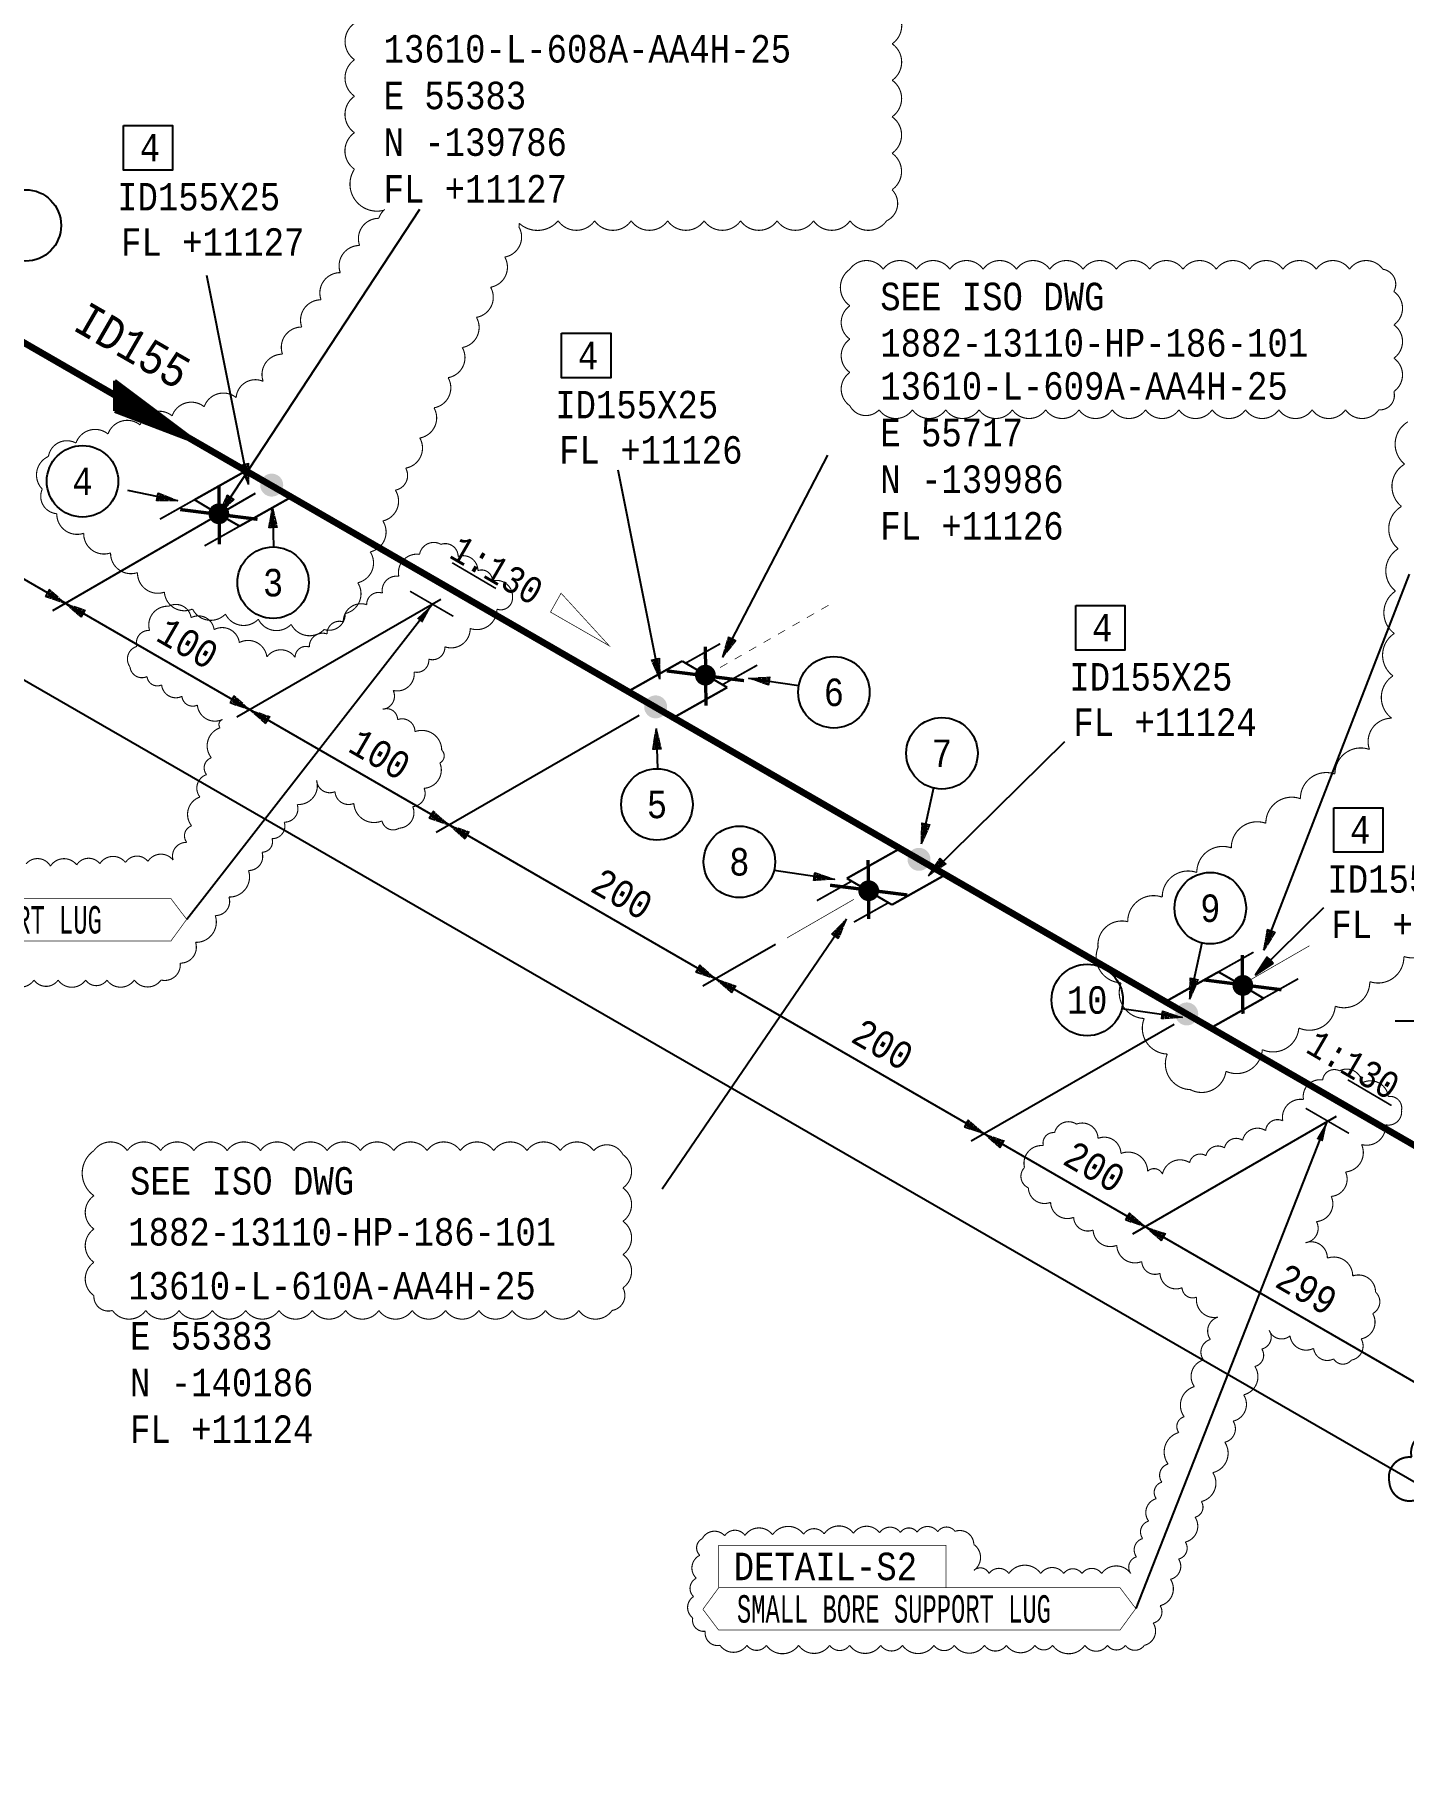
# Model space of a CAD drawing. Header units: inches. Extents: x 985 to 1826, y 0 to 594.
# Drawn here: x 1129.7 to 1294.1, y 279.8 to 487.2 of the extents above; entities that cross this region are included whole.
import ezdxf
from ezdxf.enums import TextEntityAlignment as Align

# ---------------------------------------------------------------- set-up
doc = ezdxf.new("R2010")
doc.units = ezdxf.units.IN
doc.header["$MEASUREMENT"] = 0
doc.linetypes.add('Dashed', pattern=[4.18782, 2.09391, -2.09391])
doc.linetypes.add('Solid', pattern=[1, 1, 0])
for name, color, linetype in [('2', 2, 'Continuous'), ('4', 4, 'Continuous'), ('DIM-LINES', 7, 'Continuous'), ('DIM-TEXT', 7, 'Continuous'), ('FITTINGS', 7, 'Continuous'), ('FRAME', 7, 'Continuous'), ('ISO-TEXT', 7, 'Continuous'), ('NOZZLES', 7, 'Continuous'), ('PIPE', 7, 'Continuous'), ('Rev.4', 6, 'Continuous'), ('WELDS', 7, 'Continuous')]:
    doc.layers.add(name, color=color, linetype=linetype)
doc.layers.add('fittingDimension', color=2, linetype='Solid', lineweight=13)
doc.layers.add('weldDimension', color=2, linetype='Solid', lineweight=13)
doc.styles.add('fixedText', font='MONOTXT8.shx', dxfattribs={"width": 0.85})
doc.styles.add('MONOTXT', font='MONOTXT.shx', dxfattribs={"width": 0.8})
doc.styles.get("Standard").update_dxf_attribs({"font": 'arial.ttf'})
doc.dimstyles.new('ISO-25', dxfattribs={"dimtxt": 2.5, "dimasz": 2.5, "dimexe": 1.25, "dimexo": 0.625, "dimtad": 1, "dimtxsty": 'Standard', "dimcen": 2.5, "dimclre": 4, "dimadec": 0, "dimazin": 0, "dimtfac": 1, "dimtmove": 0, "dimatfit": 3, "dimfxl": 1, "dimarcsym": 0})

# ---------------------------------------------------------------- blocks, each defined once
blk = doc.blocks.new('block132')
at = {"layer": 'FITTINGS', "color": 2, "linetype": 'ByBlock', "const_width": 0.35}
for points in [[(-7.6, 4.4), (0, 1.5)], [(0, -1.3), (-7.6, 4.4)], [(-7.6, 4.4), (0, 0)], [(-6.9, 4), (0, 1.3)], [(0, -1.3), (-6.9, 4)], [(-6.1, 3.5), (0, 1.1)], [(0, -1.1), (-6.1, 3.5)], [(-5.3, 3.1), (0, 1)], [(0, -0.9), (-5.3, 3.1)], [(-4.7, 2.7), (0, 0.8)], [(0, -0.7), (-4.7, 2.7)], [(-3.9, 2.3), (0, 0.6)], [(0, -0.5), (-3.9, 2.3)], [(-3.2, 1.9), (0, 0.4)], [(0, -0.3), (-3.2, 1.9)], [(0, 1.5), (0, 0)], [(-2.4, 1.4), (0, 0.2)], [(0, -0.1), (-2.4, 1.4)], [(0, 1.3), (0, -1.3)], [(0, 1.1), (0, -1.3)], [(0, 1), (0, -1.1)], [(0, 0.8), (0, -0.9)], [(0, 0.6), (0, -0.7)], [(0, 0.4), (0, -0.5)], [(0, 0.2), (0, -0.3)], [(0, 0), (0, -0.1)]]:
    blk.add_lwpolyline(points, dxfattribs=at)
at = {"flags": 1}
for tag in ['Pipe Ref', 'Description']:
    blk.add_attdef(tag, (0, 0), '', height=1, dxfattribs=at)
blk = doc.blocks.new('block149')
at = {"layer": 'FITTINGS', "color": 2, "linetype": 'ByBlock', "const_width": 0.2}
for points in [[(-6.9, -1.5), (-2.1, 1.2)], [(-2.1, 1.2), (0, 0)], [(0, 0), (2, -1.2)], [(-2.8, -3.9), (-6.9, -1.5)], [(2, -1.2), (-2.8, -3.9)]]:
    blk.add_lwpolyline(points, dxfattribs=at)
at = {"flags": 1}
for tag in ['Tag', 'Pipe Ref', 'Description', 'UCI', 'Key']:
    blk.add_attdef(tag, (0, 0), '', height=1, dxfattribs=at)
blk = doc.blocks.new('block100')
at = {"layer": 'PIPE', "color": 2, "linetype": 'ByBlock', "const_width": 0.08}
for points in [[(14.743, 8.465), (13.875, 7.967)], [(11.274, 6.473), (10.407, 5.975)], [(13.008, 7.469), (12.141, 6.971)], [(7.805, 4.482), (6.938, 3.984)], [(9.539, 5.477), (8.672, 4.979)], [(4.336, 2.49), (3.469, 1.992)], [(6.07, 3.486), (5.203, 2.988)], [(0.867, 0.498), (0, 0)], [(2.602, 1.494), (1.734, 0.996)]]:
    blk.add_lwpolyline(points, dxfattribs=at)
at = {"flags": 1}
for tag in ['Tag', 'UCI', 'Pipe Ref', 'Description', 'Key']:
    blk.add_attdef(tag, (0, 0), '', height=1, dxfattribs=at)

msp = doc.modelspace()

# ---------------------------------------------------------------- hatches: boundary and pattern name
at = {"layer": 'WELDS'}
h = msp.add_hatch(color=2, dxfattribs=at)
edge = h.paths.add_edge_path(flags=0)
edge.add_arc((1158.2, 433.14), 1.38, 0, 360, ccw=False)
h = msp.add_hatch(color=2, dxfattribs=at)
edge = h.paths.add_edge_path(flags=0)
edge.add_arc((1151.85, 429.7), 1.25, -180, 180)
h = msp.add_hatch(color=2, dxfattribs=at)
edge = h.paths.add_edge_path(flags=0)
edge.add_arc((1210.27, 410.33), 1.25, -180, 180)
h = msp.add_hatch(color=2, dxfattribs=at)
edge = h.paths.add_edge_path(flags=0)
edge.add_arc((1204.3, 406.52), 1.38, 0, 360, ccw=False)
h = msp.add_hatch(color=2, dxfattribs=at)
edge = h.paths.add_edge_path(flags=0)
edge.add_arc((1235.92, 388.22), 1.38, 180, 540, ccw=False)
h = msp.add_hatch(color=2, dxfattribs=at)
edge = h.paths.add_edge_path(flags=0)
edge.add_arc((1229.88, 384.45), 1.25, 0, 360)
h = msp.add_hatch(color=2, dxfattribs=at)
edge = h.paths.add_edge_path(flags=0)
edge.add_arc((1274.81, 373.08), 1.25, 0, 360)
h = msp.add_hatch(color=2, dxfattribs=at)
edge = h.paths.add_edge_path(flags=0)
edge.add_arc((1268.07, 369.66), 1.38, 180, 540, ccw=False)

# ---------------------------------------------------------------- linework, layer by layer
at = {"layer": '2', "color": 4}
for p, q in [((1155.42, 433.22), (1150.42, 458.31)), ((1204.79, 409.83), (1199.79, 434.92)), ((1146.91, 431.26), (1140.94, 432.48)), ((1158.28, 430.53), (1158.41, 425.72)), ((1277.34, 377.31), (1294.81, 422.46)), ((1215.46, 409.97), (1221.49, 409.07)), ((1204.37, 403.92), (1204.51, 399.1)), ((1237.06, 386.24), (1253.45, 402.38)), ((1236.23, 390.06), (1237.7, 396.85)), ((1225.8, 385.81), (1218.51, 386.86)), ((1227.2, 381.03), (1205.1, 348.62)), ((1268.45, 371.45), (1269.92, 378.25)), ((1267.57, 369.21), (1260.27, 370.27))]:
    msp.add_line(p, q, dxfattribs=at)
at = {"layer": '2', "color": 2}
for p, q in [((1156.21, 432.12), (1131.86, 418.06)), ((1178.49, 419.42), (1154.02, 405.29)), ((1202.3, 405.5), (1177.96, 391.45)), ((1218.67, 378.01), (1209.96, 372.98)), ((1266.55, 368.38), (1242.19, 354.38)), ((1286.03, 357.35), (1261.56, 343.22))]:
    msp.add_line(p, q, dxfattribs=at)
at = {"layer": '2', "color": 4}
for points in [[(1140.4, 476.33), (1146.3, 476.33), (1146.3, 470.97), (1140.4, 470.97)], [(1193, 451.37), (1198.9, 451.37), (1198.9, 446.01), (1193, 446.01)], [(1254.74, 418.69), (1260.64, 418.69), (1260.64, 413.33), (1254.74, 413.33)], [(1285.72, 394.42), (1291.62, 394.42), (1291.62, 389.06), (1285.72, 389.06)]]:
    msp.add_lwpolyline(points, close=True, dxfattribs=at)
msp.add_lwpolyline([(1277.75, 375.76), (1278.17, 376.05), (1278.03, 376.19), (1277.75, 375.76), (1277.4, 375.41), (1278.24, 375.98), (1277.95, 376.26), (1277.4, 375.41), (1277.05, 375.06), (1278.31, 375.91), (1277.88, 376.33), (1277.05, 375.06), (1276.69, 374.7), (1278.38, 375.84), (1277.81, 376.4), (1276.69, 374.7), (1276.34, 374.35), (1278.45, 375.77), (1277.74, 376.47), (1276.34, 374.35), (1284.54, 382.42)], dxfattribs=at)
for centre in [(1128.62, 464.32), (1135.48, 433.6), (1158.36, 421.43), (1225.7, 408.27), (1238.68, 400.95), (1204.46, 394.81), (1214.35, 387.92), (1270.9, 382.35), (1256.12, 371.33)]:
    msp.add_circle(centre, 4.29, dxfattribs=at)
at = {"layer": '4', "color": 2}
msp.add_line((1301.47, 368.78), (1293.1, 368.78), dxfattribs=at)
at = {"layer": 'DIM-LINES', "color": 4}
for p, q in [((1527.98, 191.22), (1037.98, 474.03)), ((1577.38, 150.84), (1027.55, 467.9)), ((1175.96, 466.24), (1151.89, 429.62)), ((1224.93, 436.75), (1212.34, 412.5))]:
    msp.add_line(p, q, dxfattribs=at)
at = {"layer": 'FITTINGS', "color": 2, "linetype": 'ByBlock'}
for points, const_width in [([(1148.93, 431.39), (1144.77, 429.05)], 0.22), ([(1154.35, 428.22), (1150.13, 425.85)], 0.22), ([(1179.87, 423.82), (1185.12, 420.73)], 0.2), ([(1180.01, 417.39), (1174.81, 420.4)], 0.2), ([(1212.05, 414.1), (1207.88, 411.76)], 0.22), ([(1216.5, 411.53), (1212.28, 409.16)], 0.22), ([(1223.65, 383.25), (1227.87, 385.62)], 0.22), ([(1228.1, 380.68), (1232.27, 383.02)], 0.22), ([(1271.87, 374.7), (1276.09, 377.07)], 0.22), ([(1277.29, 371.54), (1281.45, 373.88)], 0.22), ([(1287.41, 361.75), (1292.66, 358.66)], 0.2), ([(1287.55, 355.32), (1282.35, 358.33)], 0.2)]:
    msp.add_lwpolyline(points, dxfattribs=dict(at, const_width=const_width))
at = {"layer": 'FRAME', "color": 4, "linetype": 'ByBlock'}
msp.add_lwpolyline([(1192.94, 420.17, 0.08, 0.08, 0), (1191.67, 417.9, 0.08, 0.08, 0), (1198.73, 413.85, 0.08, 0.08, 0)], format="xyseb", close=True, dxfattribs=at)
at = {"layer": 'ISO-TEXT', "color": 2, "linetype": 'ByBlock', "const_width": 0.08, "flags": 128}
for points in [[(1097.91, 378.41), (1096.01, 380.91), (1097.91, 383.51), (1146.09, 383.51), (1147.99, 381.01), (1146.09, 378.41)], [(1211.87, 300.78), (1211.87, 305.88), (1239.18, 305.88), (1239.18, 300.78)], [(1211.87, 295.68), (1209.97, 298.18), (1211.87, 300.78), (1260.05, 300.78), (1261.95, 298.28), (1260.05, 295.68)]]:
    msp.add_lwpolyline(points, close=True, dxfattribs=at)
at = {"layer": 'NOZZLES', "const_width": 0.8}
msp.add_lwpolyline([(1552.49, 205.49), (1062.63, 488.23)], dxfattribs=at)
at = {"layer": 'PIPE', "color": 2, "linetype": 'ByBlock', "const_width": 0.08}
for points in [[(1228.98, 383.92), (1229.84, 384.42)], [(1273.91, 372.54), (1274.77, 373.04)]]:
    msp.add_lwpolyline(points, dxfattribs=at)
at = {"layer": 'PIPE', "color": 2, "linetype": 'Dashed', "const_width": 0.08}
for points in [[(1220.06, 378.78), (1228.11, 383.42)], [(1274.77, 373.21), (1282.82, 377.85)]]:
    msp.add_lwpolyline(points, dxfattribs=at)
at = {"layer": 'Rev.4', "color": 1}
for points in [[(1232.71, 490.51, 0.132, 0.132, -0.520567), (1232.7, 486.12, 0.132, 0.132, -0.520567), (1232.7, 481.74, 0.132, 0.132, -0.520567), (1232.69, 477.36, 0.132, 0.132, -0.520567), (1232.69, 472.98, 0.132, 0.132, -0.520567), (1232.68, 468.6, 0.132, 0.132, -0.520567), (1232.03, 464.87, 0.132, 0.132, -0.520567), (1227.64, 464.87, 0.132, 0.132, -0.520567), (1223.26, 464.87, 0.132, 0.132, -0.520567), (1218.88, 464.87, 0.132, 0.132, -0.520567), (1214.5, 464.87, 0.132, 0.132, -0.520567), (1210.12, 464.87, 0.132, 0.132, -0.520567), (1205.74, 464.87, 0.132, 0.132, -0.520567), (1201.36, 464.87, 0.132, 0.132, -0.520567), (1196.97, 464.87, 0.132, 0.132, -0.520567), (1192.59, 464.87, 0.132, 0.132, -0.426097), (1187.92, 464.57, 0.132, 0.132, -0.078685), (1187.88, 464.14, 0.132, 0.132, -0.520567), (1186.18, 460.52, 0.132, 0.132, -0.520567), (1184.48, 456.9, 0.132, 0.132, -0.520567), (1182.78, 453.28, 0.132, 0.132, -0.520567), (1181.08, 449.66, 0.132, 0.132, -0.520567), (1179.38, 446.04, 0.132, 0.132, -0.520567), (1177.68, 442.42, 0.132, 0.132, -0.520567), (1175.98, 438.8, 0.132, 0.132, -0.520567), (1174.28, 435.18, 0.132, 0.132, -0.520567), (1173.04, 432.54, 0.132, 0.132, -0.520567), (1171.54, 428.84, 0.132, 0.132, -0.520567), (1170.03, 425.13, 0.132, 0.132, -0.520567), (1168.53, 421.42, 0.132, 0.132, -0.520567), (1167.02, 417.72, 0.132, 0.132, -0.520567), (1164.5, 415.81, 0.132, 0.132, -0.520567), (1160.54, 416.43, 0.132, 0.132, -0.520567), (1156.59, 417.04, 0.132, 0.132, -0.520567), (1152.64, 417.66, 0.132, 0.132, -0.520567), (1148.69, 418.27, 0.132, 0.132, -0.520567), (1145.31, 420.29, 0.132, 0.132, -0.520567), (1142.08, 422.64, 0.132, 0.132, -0.520567), (1138.85, 425, 0.132, 0.132, -0.520567), (1135.62, 427.36, 0.132, 0.132, -0.520567), (1132.39, 429.71, 0.132, 0.132, -0.520567), (1130.65, 432.66, 0.132, 0.132, -0.520567), (1131.39, 436.59, 0.132, 0.132, -0.520567), (1134.69, 438.19, 0.132, 0.132, -0.520567), (1138.54, 439.28, 0.132, 0.132, -0.520567), (1142.39, 440.37, 0.132, 0.132, -0.520567), (1146.24, 441.46, 0.132, 0.132, -0.520567), (1150.09, 442.55, 0.132, 0.132, -0.520567), (1153.93, 443.65, 0.132, 0.132, -0.520567), (1157.17, 445.6, 0.132, 0.132, -0.520567), (1159.49, 448.86, 0.132, 0.132, -0.520567), (1161.8, 452.12, 0.132, 0.132, -0.520567), (1164.12, 455.39, 0.132, 0.132, -0.520567), (1166.43, 458.65, 0.132, 0.132, -0.520567), (1168.75, 461.91, 0.132, 0.132, -0.520567), (1171.06, 465.17, 0.132, 0.132, -0.152083), (1171.78, 466.24, 0, 0, 0)], [(1171.65, 466.13, 0.132, 0.132, -0.6859), (1168.13, 471.07, 0.132, 0.132, -0.520567), (1168.13, 475.45, 0.132, 0.132, -0.520567), (1168.14, 479.83, 0.132, 0.132, -0.520567), (1168.14, 484.21, 0.132, 0.132, -0.520567), (1168.15, 488.6, 0.132, 0.132, -0.520567)]]:
    msp.add_lwpolyline(points, format="xyseb", dxfattribs=at)
for points, const_width in [([(1227.62, 459.06, -0.520567), (1231.62, 459.06, -0.520567), (1235.62, 459.06, -0.520567), (1239.62, 459.06, -0.520567), (1243.62, 459.06, -0.520567), (1247.62, 459.06, -0.520567), (1251.62, 459.06, -0.520567), (1255.62, 459.06, -0.520567), (1259.62, 459.06, -0.520567), (1263.62, 459.06, -0.520567), (1267.62, 459.06, -0.520567), (1271.62, 459.06, -0.520567), (1275.62, 459.06, -0.520567), (1279.62, 459.06, -0.520567), (1283.62, 459.06, -0.520567), (1287.62, 459.06, -0.520567), (1291.62, 459.06, -0.520567), (1292.94, 456.38, -0.520567), (1292.94, 452.38, -0.520567), (1292.94, 448.38, -0.520567), (1292.94, 444.38, -0.520567), (1291.13, 442.18, -0.520567), (1287.13, 442.18, -0.520567), (1283.13, 442.18, -0.520567), (1279.13, 442.18, -0.520567), (1275.13, 442.18, -0.520567), (1271.13, 442.18, -0.520567), (1267.13, 442.18, -0.520567), (1263.13, 442.18, -0.520567), (1259.13, 442.18, -0.520567), (1255.13, 442.18, -0.520567), (1251.13, 442.18, -0.520567), (1247.13, 442.18, -0.520567), (1243.13, 442.18, -0.520567), (1239.13, 442.18, -0.520567), (1235.13, 442.18, -0.520567), (1231.13, 442.18, -0.520567), (1227.62, 442.67, -0.520567), (1227.62, 446.67, -0.520567), (1227.62, 450.67, -0.520567), (1227.62, 454.67, -0.520567)], 0.132), ([(1136.85, 353.25, -0.520567), (1140.85, 353.25, -0.520567), (1144.85, 353.25, -0.520567), (1148.85, 353.25, -0.520567), (1152.85, 353.25, -0.520567), (1156.85, 353.25, -0.520567), (1160.85, 353.25, -0.520567), (1164.85, 353.25, -0.520567), (1168.85, 353.25, -0.520567), (1172.85, 353.25, -0.520567), (1176.85, 353.25, -0.520567), (1180.85, 353.25, -0.520567), (1184.85, 353.25, -0.520567), (1188.85, 353.25, -0.520567), (1192.85, 353.25, -0.520567), (1196.85, 353.25, -0.520567), (1200.37, 352.77, -0.520567), (1200.37, 348.77, -0.520567), (1200.37, 344.77, -0.520567), (1200.37, 340.77, -0.520567), (1200.37, 336.77, -0.520567), (1199.07, 334.06, -0.520567), (1195.07, 334.06, -0.520567), (1191.07, 334.06, -0.520567), (1187.07, 334.06, -0.520567), (1183.07, 334.06, -0.520567), (1179.07, 334.06, -0.520567), (1175.07, 334.06, -0.520567), (1171.07, 334.06, -0.520567), (1167.07, 334.06, -0.520567), (1163.07, 334.06, -0.520567), (1159.07, 334.06, -0.520567), (1155.07, 334.06, -0.520567), (1151.07, 334.06, -0.520567), (1147.07, 334.06, -0.520567), (1143.07, 334.06, -0.520567), (1139.07, 334.06, -0.520567), (1136.85, 335.84, -0.520567), (1136.85, 339.84, -0.520567), (1136.85, 343.84, -0.520567), (1136.85, 347.84, -0.520567)], 0.132), ([(1297.73, 319.42, 0.520567), (1295.07, 316.44, 0.520567), (1292.4, 313.45, 0.520567), (1295.79, 311.39, 0.520567), (1299.22, 309.34, 0.520567), (1302.65, 307.29, 0.520567), (1306.09, 305.23, 0.520567), (1308.99, 307.2, 0.520567), (1311.77, 310.07, 0.520567), (1309.99, 312.31, 0.520567), (1306.53, 314.32, 0.520567), (1303.07, 316.32, 0.520567), (1299.61, 318.33, 0.520567)], 0.238)]:
    msp.add_lwpolyline(points, format="xyb", close=True, dxfattribs=dict(at, const_width=const_width))
at = {"layer": 'Rev.4', "color": 1, "const_width": 0.132}
for points in [[(1298.24, 379.58, -0.520567), (1294.14, 376.55, -0.520567), (1290.05, 373.53, -0.520567), (1285.9, 370.58, -0.520567), (1281.53, 367.97, -0.520567), (1277.15, 365.37, -0.520567), (1272.78, 362.77, -0.520567), (1268.49, 360.57, -0.520567), (1265.73, 364.84, -0.520567), (1262.96, 369.11, -0.520567), (1260.19, 373.39, -0.520567), (1257.42, 377.66, -0.520567), (1260.98, 380.73, -0.520567), (1265.13, 383.68, -0.520567), (1269.28, 386.64, -0.520567), (1273.42, 389.59, -0.520567), (1277.57, 392.55, -0.520567), (1281.72, 395.5, -0.520567), (1285.86, 398.46, -0.520567), (1290.01, 401.41, -0.520567), (1292.68, 405.16, -0.520567), (1292.83, 410.24, -0.520567), (1292.99, 415.33, -0.520567), (1293.14, 420.42, -0.520567), (1293.46, 425.5, -0.520567), (1293.85, 430.58, -0.520567), (1294.23, 435.66, -0.520567), (1294.62, 440.74, -0.520567)], [(1152.29, 405.01, -0.520567), (1149.27, 406.73, -0.520567), (1147.42, 407.78, -0.520567), (1144.98, 409.16, -0.520567), (1143.23, 410.16, -0.520567), (1141.18, 411.32, -0.520567), (1142.01, 413.78, -0.520567), (1143.53, 415.7, -0.520567), (1145.82, 418.6, -0.520567), (1148.52, 417.23, -0.520567), (1151.28, 415.8, -0.520567), (1154.31, 414.24, -0.520567), (1157.62, 412.52, -0.520567), (1161.01, 412.46, -0.520567), (1162.71, 413.71, -0.520567), (1164.84, 415.28, -0.520567), (1166.79, 416.72, -0.520567), (1169.6, 418.79, -0.520567), (1171.49, 420.18, -0.520567), (1173.46, 422.19, -0.520567), (1175.95, 424.83, -0.520567), (1178.52, 426.03, -0.520567), (1180.58, 424.57, -0.520567), (1182.95, 422.88, -0.520567), (1184.7, 421.64, -0.520567), (1187.11, 419.6, -0.520567), (1185.24, 418.25, -0.520567), (1182.03, 415.93, -0.520567), (1178.99, 413.73, -0.520567), (1177.05, 412.25, -0.520567), (1175.3, 410.71, -0.520567), (1172.78, 408.49, -0.520567), (1171.52, 406.23, -0.520567), (1173.31, 404.99, -0.520567), (1175.4, 403.55, -0.520567), (1178.61, 401.33, -0.520567), (1178.39, 399.79, -0.520567), (1176.49, 396.75, -0.520567), (1175.13, 394.55, -0.520567), (1173.51, 391.96, -0.520567), (1171.44, 392.83, -0.520567), (1168.06, 394.93, -0.520567), (1165.8, 396.34, -0.520567), (1163.59, 397.71, -0.520567), (1161.26, 394.8, -0.520567), (1159.7, 392.68, -0.520567), (1158.23, 390.7, -0.520567), (1157.03, 389.08, -0.520567), (1155.41, 386.88, -0.520567), (1153.06, 383.69, -0.520567), (1151.42, 381.47, -0.520567), (1149.05, 378.25, -0.520567), (1147.21, 375.76, -0.520567), (1144.91, 373.73, -0.520567), (1141.7, 373.73, -0.520567), (1138.41, 373.72, -0.520567), (1135.85, 373.72, -0.520567), (1132.55, 373.72, -0.520567), (1129.66, 373.72, -0.520567), (1126.4, 373.72, -0.520567)], [(1128.71, 387.68, -0.520567), (1131.63, 387.4, -0.520567), (1134.78, 387.55, -0.520567), (1137.56, 387.69, -0.520567), (1140.64, 387.84, -0.520567), (1143.33, 387.97, -0.520567), (1146.36, 388.12, -0.520567), (1148, 390.25, -0.520567), (1148.58, 392.24, -0.520567), (1149.58, 395.7, -0.520567), (1150.37, 398.39, -0.520567), (1150.95, 400.41, -0.520567), (1152, 404.01, -0.520567), (1152.29, 405.01, -0.520567)], [(1261.35, 302.48, 0.520567), (1257.85, 302.48, 0.520567), (1255.49, 302.48, 0.520567), (1253.3, 302.48, 0.520567), (1250.54, 302.48, 0.520567), (1246.71, 302.48, 0.520567), (1244.33, 302.48, 0.520567), (1242.5, 302.85, 0.520567), (1242.5, 305.97, 0.520567), (1240.25, 307.54, 0.520567), (1238.17, 307.5, 0.520567), (1235.69, 307.45, 0.520567), (1233.69, 307.41, 0.520567), (1231.18, 307.37, 0.520567), (1228.05, 307.31, 0.520567), (1224.53, 307.24, 0.520567), (1222.06, 307.2, 0.520567), (1218.33, 307.13, 0.520567), (1215.03, 307.06, 0.520567), (1212.59, 307.02, 0.520567), (1209.9, 306.67, 0.520567), (1209.6, 304.67, 0.520567), (1209.18, 301.91, 0.520567), (1208.85, 299.71, 0.520567), (1208.75, 297.16, 0.520567), (1210.26, 295.55, 0.520567), (1212.03, 293.86, 0.520567), (1215.26, 293.86, 0.520567), (1217.59, 293.86, 0.520567), (1221.46, 293.86, 0.520567), (1225.19, 293.86, 0.520567), (1227.59, 293.86, 0.520567), (1231.32, 293.86, 0.520567), (1233.93, 293.86, 0.520567), (1237.72, 293.86, 0.520567), (1240.16, 293.86, 0.520567), (1243.78, 293.86, 0.520567), (1246.41, 293.86, 0.520567), (1249.84, 293.86, 0.520567), (1251.96, 293.86, 0.520567), (1255.84, 293.86, 0.520567), (1258.55, 293.86, 0.520567), (1260.7, 293.86, 0.520567), (1262.98, 293.86, 0.520567), (1264.04, 296.53, 0.520567), (1264.87, 298.62, 0.520567), (1266.12, 301.79, 0.520567), (1267.09, 304.22, 0.520567), (1267.9, 306.26, 0.520567), (1269.07, 309.24, 0.520567), (1269.82, 311.12, 0.520567), (1271.2, 314.59, 0.520567), (1272.64, 318.24, 0.520567), (1273.64, 320.77, 0.520567), (1274.9, 323.93, 0.520567), (1276.25, 327.34, 0.520567), (1277.08, 329.43, 0.520567), (1277.97, 331.68, 0.520567), (1280.47, 331.01, 0.520567), (1283.3, 329.51, 0.520567), (1285.71, 328.24, 0.520567), (1287.84, 328.1, 0.520567), (1289.01, 330.65, 0.520567), (1290.4, 333.69, 0.520567), (1290.74, 336.27, 0.520567), (1288, 338.2, 0.520567), (1284.96, 340.34, 0.520567), (1282.33, 342.19, 0.520567), (1283.65, 344.73, 0.520567), (1285.42, 347.75, 0.520567), (1287.14, 350.69, 0.520567), (1289.06, 353.98, 0.520567), (1291.94, 356.35, 0.520567), (1293.86, 358.1, 0.520567), (1292.28, 359.74, 0.520567), (1289.14, 361.39, 0.520567), (1286.42, 362.83, 0.520567), (1284.39, 361.73, 0.520567), (1282.09, 359.38, 0.520567), (1279.6, 356.83, 0.520567), (1277.54, 355.66, 0.520567), (1274.78, 354.5, 0.520567), (1272.6, 353.58, 0.520567), (1270.38, 352.64, 0.520567), (1268.42, 351.81, 0.520567), (1265.15, 350.43, 0.520567), (1263.38, 350.78, 0.520567), (1260.17, 352.91, 0.520567), (1257.42, 354.72, 0.520567), (1254.83, 356.43, 0.520567), (1252.2, 355.41, 0.520567), (1250.85, 353.85, 0.520567), (1248.59, 351.22, 0.520567), (1249.05, 348.78, 0.520567), (1251.72, 347.04, 0.520567), (1254.49, 345.24, 0.520567), (1256.83, 343.72, 0.520567), (1259.67, 341.88, 0.520567), (1262.67, 339.93, 0.520567), (1264.86, 338.51, 0.520567), (1267.51, 336.79, 0.520567), (1269.25, 335.66, 0.520567), (1271.83, 333.26, 0.520567), (1270.91, 330.58, 0.520567), (1270.08, 328.12, 0.520567), (1268.99, 324.92, 0.520567), (1267.76, 321.3, 0.520567), (1267.11, 319.41, 0.520567), (1265.83, 315.63, 0.520567), (1265.08, 313.45, 0.520567), (1264.41, 311.47, 0.520567), (1263.49, 308.77, 0.520567), (1262.78, 306.68, 0.520567), (1262.03, 304.48, 0.520567), (1261.35, 302.48, 0.520567)]]:
    msp.add_lwpolyline(points, format="xyb", dxfattribs=at)
at = {"layer": 'weldDimension', "color": 4, "flags": 128}
for points in [[(1155.42, 433.22), (1154.42, 435.55), (1155.4, 435.76), (1155.42, 433.22), (1155.32, 433.71), (1154.52, 435.57), (1155.3, 435.74), (1155.32, 433.71), (1155.22, 434.19), (1154.62, 435.59), (1155.2, 435.72), (1155.22, 434.19), (1155.12, 434.68), (1154.71, 435.61), (1155.1, 435.7), (1155.12, 434.68), (1155.01, 435.17), (1154.81, 435.64), (1155.01, 435.68), (1155.01, 435.17)], [(1146.91, 431.26), (1144.37, 431.26), (1144.56, 432.23), (1146.91, 431.26), (1146.42, 431.36), (1144.38, 431.35), (1144.54, 432.14), (1146.42, 431.36), (1145.93, 431.46), (1144.4, 431.45), (1144.52, 432.04), (1145.93, 431.46), (1145.44, 431.55), (1144.42, 431.55), (1144.5, 431.94), (1145.44, 431.55), (1144.95, 431.65), (1144.44, 431.65), (1144.48, 431.84), (1144.95, 431.65)], [(1151.89, 429.62), (1152.84, 431.98), (1153.67, 431.43), (1151.89, 429.62), (1152.16, 430.04), (1152.92, 431.93), (1153.59, 431.49), (1152.16, 430.04), (1152.44, 430.46), (1153.01, 431.87), (1153.51, 431.54), (1152.44, 430.46), (1152.71, 430.87), (1153.09, 431.82), (1153.42, 431.6), (1152.71, 430.87), (1152.98, 431.29), (1153.17, 431.76), (1153.34, 431.65), (1152.98, 431.29)], [(1158.28, 430.53), (1158.86, 428.06), (1157.86, 428.02), (1158.28, 430.53), (1158.29, 430.03), (1158.76, 428.05), (1157.96, 428.03), (1158.29, 430.03), (1158.31, 429.53), (1158.66, 428.05), (1158.06, 428.03), (1158.31, 429.53), (1158.33, 429.04), (1158.56, 428.05), (1158.16, 428.03), (1158.33, 429.04), (1158.35, 428.54), (1158.46, 428.04), (1158.26, 428.04), (1158.35, 428.54)], [(1133.39, 418.95), (1131.48, 420.62), (1130.99, 419.76), (1133.39, 418.95), (1132.96, 419.2), (1131.43, 420.54), (1131.04, 419.85), (1132.96, 419.2), (1132.53, 419.44), (1131.38, 420.45), (1131.09, 419.93), (1132.53, 419.44), (1132.1, 419.69), (1131.33, 420.36), (1131.14, 420.02), (1132.1, 419.69), (1131.67, 419.94), (1131.28, 420.28), (1131.18, 420.11), (1131.67, 419.94)], [(1133.39, 418.95), (1135.8, 418.13), (1135.3, 417.27), (1133.39, 418.95), (1133.82, 418.7), (1135.75, 418.05), (1135.35, 417.35), (1133.82, 418.7), (1134.26, 418.45), (1135.7, 417.96), (1135.4, 417.44), (1134.26, 418.45), (1134.69, 418.2), (1135.65, 417.87), (1135.45, 417.53), (1134.69, 418.2), (1135.12, 417.95), (1135.6, 417.79), (1135.5, 417.61), (1135.12, 417.95)], [(1212.34, 412.5), (1213.04, 414.94), (1213.93, 414.48), (1212.34, 412.5), (1212.57, 412.94), (1213.13, 414.9), (1213.84, 414.53), (1212.57, 412.94), (1212.8, 413.39), (1213.22, 414.85), (1213.75, 414.58), (1212.8, 413.39), (1213.03, 413.83), (1213.31, 414.8), (1213.66, 414.62), (1213.03, 413.83), (1213.26, 414.27), (1213.4, 414.76), (1213.57, 414.67), (1213.26, 414.27)], [(1204.79, 409.83), (1203.79, 412.16), (1204.77, 412.37), (1204.79, 409.83), (1204.69, 410.31), (1203.89, 412.18), (1204.67, 412.35), (1204.69, 410.31), (1204.59, 410.8), (1203.99, 412.2), (1204.57, 412.33), (1204.59, 410.8), (1204.48, 411.29), (1204.08, 412.22), (1204.47, 412.31), (1204.48, 411.29), (1204.38, 411.78), (1204.18, 412.24), (1204.38, 412.28), (1204.38, 411.78)], [(1215.46, 409.97), (1218, 410.11), (1217.86, 409.13), (1215.46, 409.97), (1215.96, 409.9), (1217.99, 410.01), (1217.87, 409.22), (1215.96, 409.9), (1216.45, 409.83), (1217.97, 409.91), (1217.89, 409.32), (1216.45, 409.83), (1216.94, 409.76), (1217.96, 409.82), (1217.9, 409.42), (1216.94, 409.76), (1217.44, 409.69), (1217.94, 409.72), (1217.92, 409.52), (1217.44, 409.69)], [(1155.55, 406.18), (1153.65, 407.85), (1153.15, 406.99), (1155.55, 406.18), (1155.12, 406.43), (1153.6, 407.77), (1153.2, 407.08), (1155.12, 406.43), (1154.69, 406.67), (1153.55, 407.68), (1153.25, 407.16), (1154.69, 406.67), (1154.26, 406.92), (1153.5, 407.59), (1153.3, 407.25), (1154.26, 406.92), (1153.83, 407.17), (1153.45, 407.51), (1153.35, 407.34), (1153.83, 407.17)], [(1155.55, 406.18), (1157.96, 405.36), (1157.46, 404.5), (1155.55, 406.18), (1155.99, 405.93), (1157.91, 405.28), (1157.51, 404.58), (1155.99, 405.93), (1156.42, 405.68), (1157.86, 405.19), (1157.56, 404.67), (1156.42, 405.68), (1156.85, 405.43), (1157.81, 405.1), (1157.61, 404.76), (1156.85, 405.43), (1157.28, 405.18), (1157.76, 405.02), (1157.66, 404.84), (1157.28, 405.18)], [(1204.37, 403.92), (1204.96, 401.44), (1203.96, 401.41), (1204.37, 403.92), (1204.39, 403.42), (1204.86, 401.44), (1204.06, 401.41), (1204.39, 403.42), (1204.41, 402.92), (1204.76, 401.44), (1204.16, 401.42), (1204.41, 402.92), (1204.42, 402.42), (1204.66, 401.43), (1204.26, 401.42), (1204.42, 402.42), (1204.44, 401.92), (1204.56, 401.43), (1204.36, 401.42), (1204.44, 401.92)], [(1179.49, 392.33), (1177.58, 394.01), (1177.08, 393.15), (1179.49, 392.33), (1179.06, 392.58), (1177.53, 393.92), (1177.13, 393.23), (1179.06, 392.58), (1178.63, 392.83), (1177.48, 393.84), (1177.18, 393.32), (1178.63, 392.83), (1178.19, 393.08), (1177.43, 393.75), (1177.23, 393.41), (1178.19, 393.08), (1177.76, 393.33), (1177.38, 393.66), (1177.28, 393.49), (1177.76, 393.33)], [(1179.49, 392.33), (1181.9, 391.52), (1181.4, 390.65), (1179.49, 392.33), (1179.92, 392.08), (1181.85, 391.43), (1181.45, 390.74), (1179.92, 392.08), (1180.35, 391.83), (1181.8, 391.34), (1181.5, 390.83), (1180.35, 391.83), (1180.78, 391.58), (1181.75, 391.26), (1181.55, 390.91), (1180.78, 391.58), (1181.22, 391.34), (1181.7, 391.17), (1181.6, 391), (1181.22, 391.34)], [(1236.23, 390.06), (1236.25, 392.6), (1237.23, 392.39), (1236.23, 390.06), (1236.33, 390.54), (1236.35, 392.58), (1237.13, 392.41), (1236.33, 390.54), (1236.43, 391.03), (1236.44, 392.56), (1237.03, 392.43), (1236.43, 391.03), (1236.53, 391.52), (1236.54, 392.54), (1236.93, 392.45), (1236.53, 391.52), (1236.64, 392.01), (1236.64, 392.51), (1236.84, 392.47), (1236.64, 392.01)], [(1237.06, 386.24), (1238.46, 388.36), (1239.17, 387.66), (1237.06, 386.24), (1237.41, 386.59), (1238.53, 388.29), (1239.1, 387.73), (1237.41, 386.59), (1237.76, 386.95), (1238.6, 388.22), (1239.03, 387.8), (1237.76, 386.95), (1238.11, 387.3), (1238.67, 388.15), (1238.96, 387.87), (1238.11, 387.3), (1238.46, 387.65), (1238.74, 388.08), (1238.89, 387.94), (1238.46, 387.65)], [(1225.8, 385.81), (1223.27, 385.66), (1223.4, 386.64), (1225.8, 385.81), (1225.31, 385.88), (1223.28, 385.76), (1223.39, 386.55), (1225.31, 385.88), (1224.82, 385.95), (1223.29, 385.85), (1223.38, 386.45), (1224.82, 385.95), (1224.32, 386.01), (1223.31, 385.95), (1223.36, 386.35), (1224.32, 386.01), (1223.83, 386.08), (1223.32, 386.05), (1223.35, 386.25), (1223.83, 386.08)], [(1227.2, 381.03), (1226.23, 378.68), (1225.4, 379.23), (1227.2, 381.03), (1226.93, 380.61), (1226.15, 378.73), (1225.49, 379.18), (1226.93, 380.61), (1226.65, 380.2), (1226.07, 378.79), (1225.57, 379.12), (1226.65, 380.2), (1226.37, 379.79), (1225.98, 378.85), (1225.65, 379.07), (1226.37, 379.79), (1226.1, 379.37), (1225.9, 378.9), (1225.74, 379.01), (1226.1, 379.37)], [(1277.34, 377.31), (1277.75, 379.82), (1278.69, 379.47), (1277.34, 377.31), (1277.52, 377.78), (1277.85, 379.79), (1278.59, 379.51), (1277.52, 377.78), (1277.69, 378.25), (1277.94, 379.75), (1278.5, 379.54), (1277.69, 378.25), (1277.87, 378.71), (1278.03, 379.72), (1278.41, 379.58), (1277.87, 378.71), (1278.04, 379.18), (1278.13, 379.68), (1278.31, 379.61), (1278.04, 379.18)], [(1211.5, 373.87), (1209.59, 375.55), (1209.1, 374.68), (1211.5, 373.87), (1211.07, 374.12), (1209.54, 375.46), (1209.15, 374.77), (1211.07, 374.12), (1210.64, 374.37), (1209.49, 375.37), (1209.2, 374.85), (1210.64, 374.37), (1210.21, 374.62), (1209.44, 375.29), (1209.24, 374.94), (1210.21, 374.62), (1209.78, 374.86), (1209.39, 375.2), (1209.29, 375.03), (1209.78, 374.86)], [(1211.5, 373.87), (1213.91, 373.05), (1213.41, 372.19), (1211.5, 373.87), (1211.93, 373.62), (1213.86, 372.97), (1213.46, 372.28), (1211.93, 373.62), (1212.37, 373.37), (1213.81, 372.88), (1213.51, 372.36), (1212.37, 373.37), (1212.8, 373.12), (1213.76, 372.79), (1213.56, 372.45), (1212.8, 373.12), (1213.23, 372.87), (1213.71, 372.71), (1213.61, 372.54), (1213.23, 372.87)], [(1268.45, 371.45), (1268.47, 373.99), (1269.45, 373.79), (1268.45, 371.45), (1268.55, 371.94), (1268.57, 373.97), (1269.35, 373.81), (1268.55, 371.94), (1268.65, 372.43), (1268.67, 373.95), (1269.25, 373.83), (1268.65, 372.43), (1268.76, 372.92), (1268.76, 373.93), (1269.15, 373.85), (1268.76, 372.92), (1268.86, 373.4), (1268.86, 373.91), (1269.06, 373.87), (1268.86, 373.4)], [(1267.57, 369.21), (1265.03, 369.06), (1265.17, 370.05), (1267.57, 369.21), (1267.07, 369.28), (1265.04, 369.16), (1265.15, 369.95), (1267.07, 369.28), (1266.58, 369.35), (1265.06, 369.26), (1265.14, 369.85), (1266.58, 369.35), (1266.08, 369.42), (1265.07, 369.35), (1265.12, 369.75), (1266.08, 369.42), (1265.59, 369.48), (1265.08, 369.45), (1265.11, 369.65), (1265.59, 369.48)], [(1243.73, 355.27), (1241.82, 356.95), (1241.33, 356.08), (1243.73, 355.27), (1243.3, 355.52), (1241.77, 356.86), (1241.37, 356.17), (1243.3, 355.52), (1242.87, 355.77), (1241.72, 356.77), (1241.42, 356.26), (1242.87, 355.77), (1242.44, 356.02), (1241.67, 356.69), (1241.47, 356.34), (1242.44, 356.02), (1242.01, 356.27), (1241.62, 356.6), (1241.52, 356.43), (1242.01, 356.27)], [(1243.73, 355.27), (1246.14, 354.45), (1245.64, 353.59), (1243.73, 355.27), (1244.16, 355.02), (1246.09, 354.37), (1245.69, 353.68), (1244.16, 355.02), (1244.6, 354.77), (1246.04, 354.28), (1245.74, 353.76), (1244.6, 354.77), (1245.03, 354.52), (1245.99, 354.2), (1245.79, 353.85), (1245.03, 354.52), (1245.46, 354.27), (1245.94, 354.11), (1245.84, 353.94), (1245.46, 354.27)], [(1263.09, 344.11), (1261.18, 345.78), (1260.68, 344.92), (1263.09, 344.11), (1262.66, 344.36), (1261.13, 345.7), (1260.73, 345.01), (1262.66, 344.36), (1262.23, 344.6), (1261.08, 345.61), (1260.78, 345.09), (1262.23, 344.6), (1261.8, 344.85), (1261.03, 345.52), (1260.83, 345.18), (1261.8, 344.85), (1261.37, 345.1), (1260.98, 345.44), (1260.88, 345.27), (1261.37, 345.1)], [(1263.09, 344.11), (1265.5, 343.29), (1265, 342.43), (1263.09, 344.11), (1263.52, 343.86), (1265.45, 343.21), (1265.05, 342.51), (1263.52, 343.86), (1263.96, 343.61), (1265.4, 343.12), (1265.1, 342.6), (1263.96, 343.61), (1264.39, 343.36), (1265.35, 343.03), (1265.15, 342.69), (1264.39, 343.36), (1264.82, 343.11), (1265.3, 342.95), (1265.2, 342.77), (1264.82, 343.11)]]:
    msp.add_lwpolyline(points, dxfattribs=at)
at = {"layer": 'WELDS', "color": 2, "linetype": 'ByBlock', "const_width": 0.4}
for points in [[(1151.85, 433.11), (1151.92, 426.03)], [(1147.21, 430.21), (1156.49, 429.04)], [(1210.27, 413.74), (1210.34, 406.65)], [(1205.63, 410.84), (1214.91, 409.67)], [(1229.88, 381.04), (1229.81, 388.13)], [(1234.52, 383.94), (1225.24, 385.11)], [(1274.81, 369.67), (1274.74, 376.75)], [(1279.45, 372.56), (1270.17, 373.74)]]:
    msp.add_lwpolyline(points, dxfattribs=at)

# ---------------------------------------------------------------- block references
at = {"layer": 'FITTINGS'}
for name, p, xscale, yscale, zscale, rotation in [('block132', (1139.35, 443.98), 1.3, 1.3, 1.3, 180), ('block149', (1151.57, 429.8), 1.32, 1.32, 1.32, 180.0000000000004), ('block149', (1203.78, 406.87), 1.32, 1.32, 1.32, 180.0000000000004)]:
    msp.add_blockref(name, p, dxfattribs=dict(at, xscale=xscale, yscale=yscale, zscale=zscale, rotation=rotation))
at = {"layer": 'FITTINGS', "xscale": 1.32, "yscale": 1.32, "zscale": 1.32}
for p in [(1236.37, 387.91), (1274.65, 373.12)]:
    msp.add_blockref('block149', p, dxfattribs=at)
at = {"layer": 'PIPE'}
for p in [(1137.11, 421.16), (1210.31, 410.25)]:
    msp.add_blockref('block100', p, dxfattribs=at)

# ---------------------------------------------------------------- texts
at = {"layer": '2', "style": 'fixedText', "width": 0.85}
for s, p in [('4', (1135.48, 433.6)), ('3', (1158.36, 421.43)), ('6', (1225.7, 408.27)), ('7', (1238.68, 400.95)), ('5', (1204.46, 394.81)), ('8', (1214.35, 387.92)), ('9', (1270.9, 382.35)), ('10', (1256.12, 371.33))]:
    msp.add_text(s, height=3.3, dxfattribs=at).set_placement(p, align=Align.MIDDLE_CENTER)
at = {"layer": 'DIM-TEXT', "color": 2, "style": 'MONOTXT', "width": 0.8566}
for s, p in [('100', (1144.12, 414.57)), ('100', (1167.19, 401.26)), ('200', (1196.28, 384.47)), ('200', (1227.57, 366.4)), ('200', (1253, 351.72)), ('299', (1278.48, 337.01))]:
    msp.add_text(s, height=3.3, rotation=330, dxfattribs=at).set_placement(p)
at = {"layer": 'fittingDimension', "style": 'fixedText', "width": 0.85}
for p in [(1184.42, 421.57), (1287.27, 362.19)]:
    msp.add_text('1:130', height=3.2, rotation=329.8376, dxfattribs=at).set_placement(p, align=Align.CENTER)
at = {"layer": 'ISO-TEXT', "color": 2, "style": 'MONOTXT'}
for s, width, p in [('13610-L-608A-AA4H-25', 0.8566, (1171.63, 483.87)), ('E 55383', 0.8566, (1171.63, 478.27)), ('4', 0.8566, (1142.36, 472.01)), ('N -139786', 0.8566, (1171.63, 472.67)), ('ID155X25', 0.8566, (1139.64, 466.12)), ('FL +11127', 0.8566, (1171.63, 467.07)), ('FL +11127', 0.8566, (1140.11, 460.68)), ('SEE ISO DWG', 0.8566, (1231.27, 454.14)), ('4', 0.8566, (1194.96, 447.05)), ('1882-13110-HP-186-101', 0.8566, (1231.27, 448.57)), ('13610-L-609A-AA4H-25', 0.8566, (1231.27, 443.4)), ('ID155X25', 0.8566, (1192.24, 441.16)), ('E 55717', 0.8566, (1231.27, 437.8)), ('FL +11126', 0.8566, (1192.71, 435.72)), ('N -139986', 0.8566, (1231.27, 432.2)), ('FL +11126', 0.8566, (1231.27, 426.6)), ('4', 0.8566, (1256.7, 414.37)), ('ID155X25', 0.8566, (1253.98, 408.48)), ('FL +11124', 0.8566, (1254.45, 403.04)), ('4', 0.8566, (1287.68, 390.1)), ('ID155X25', 0.8566, (1284.96, 384.21)), ('SMALL BORE SUPPORT LUG', 0.6, (1100.1, 379.31)), ('FL +11123', 0.8566, (1285.44, 378.77)), ('SEE ISO DWG', 0.8566, (1141.18, 347.97)), ('1882-13110-HP-186-101', 0.8566, (1140.97, 341.85)), ('13610-L-610A-AA4H-25', 0.8566, (1140.97, 335.38)), ('E 55383', 0.8566, (1141.18, 329.36)), ('N -140186', 0.8566, (1141.18, 323.76)), ('FL +11124', 0.8566, (1141.18, 318.16)), ('DETAIL-S2', 0.8566, (1213.67, 301.68)), ('SMALL BORE SUPPORT LUG', 0.6, (1214.06, 296.58))]:
    msp.add_text(s, height=3.3, dxfattribs=dict(at, width=width)).set_placement(p)
at = {"layer": 'ISO-TEXT', "color": 2, "style": 'MONOTXT', "width": 0.8566}
msp.add_text('ID155', height=3.96, rotation=330, dxfattribs=at).set_placement((1134.15, 451.86))

# ---------------------------------------------------------------- leaders
at = {"layer": '4', "color": 4}
for points in [[(1177.5, 418.85), (1147.99, 381.01)], [(1284.95, 356.83), (1261.95, 298.28)]]:
    msp.add_leader(points, dimstyle='ISO-25', override={"dimgap": 0.625, "dimtad": 0}, dxfattribs=at)

doc.saveas('drawing.dxf')
